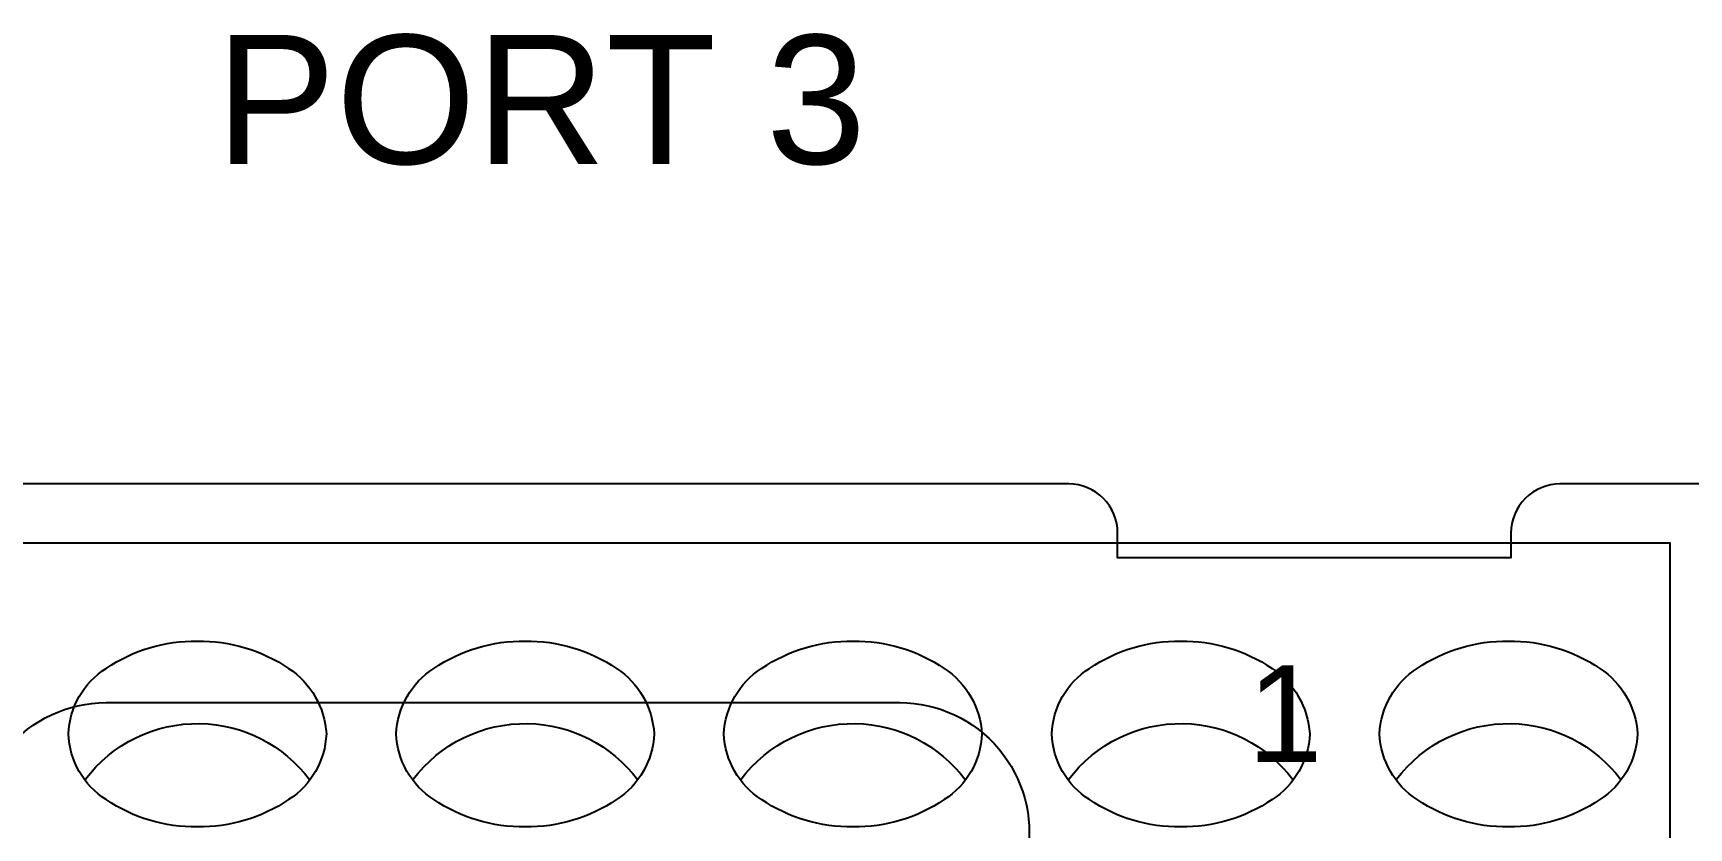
# Model space of a CAD drawing. Extents: x 0.3 to 23.7, y 0.2 to 17.5.
# Drawn here: x 21.384 to 22.394, y 5.777 to 6.262 of the extents above; entities that cross this region are included whole.
import ezdxf
from ezdxf.enums import TextEntityAlignment as Align

# ---------------------------------------------------------------- set-up
doc = ezdxf.new("R2010")
doc.units = 0
doc.header["$MEASUREMENT"] = 0
for name, color, linetype in [('2_01__0-__EMPTY', 7, 'CONTINUOUS'), ('2_02__A-__SERIAL_COMMUNICA', 7, 'CONTINUOUS'), ('2_03__1-___4__DI_-__4__DO_', 7, 'CONTINUOUS'), ('2_04__B-___4__DI_-__4__DO_', 7, 'CONTINUOUS'), ('2_05__C-___4__DI_-__3__DO_', 7, 'CONTINUOUS'), ('2_06__2X___8__DO__STANDARD', 7, 'CONTINUOUS'), ('2_07__2A___8__DO__STANDARD', 7, 'CONTINUOUS'), ('2_08__2B___8__DO__STANDARD', 7, 'CONTINUOUS'), ('2_09__2C___8__DO__STANDARD', 7, 'CONTINUOUS'), ('2_10__3-___8__DI', 7, 'CONTINUOUS'), ('2_11__5-___8__AI', 7, 'CONTINUOUS'), ('2_12__6-___4__AI_-__4__AO_', 7, 'CONTINUOUS'), ('2_13__D-___14__DI', 7, 'CONTINUOUS'), ('7_00_____DWG', 7, 'CONTINUOUS')]:
    doc.layers.add(name, color=color, linetype=linetype)
doc.styles.add('ARIAL', font='arial.ttf')

msp = doc.modelspace()

# ---------------------------------------------------------------- linework, layer by layer
at = {"layer": '2_01__0-__EMPTY'}
msp.add_lwpolyline([(21.0502, 5.4069), (22.0155, 5.4069, 0.414214), (22.0453, 5.4367), (22.0453, 5.4519), (22.2853, 5.4519), (22.2853, 5.4367, 0.414214), (22.3152, 5.4069), (22.673, 5.4069, 0.414973), (22.7028, 5.4367), (22.7028, 5.957, 0.414973), (22.673, 5.9869), (22.3152, 5.9869, 0.414214), (22.2853, 5.957), (22.2853, 5.9419), (22.0453, 5.9419), (22.0453, 5.957, 0.414214), (22.0155, 5.9869), (21.0502, 5.9869, 0.414214)], format="xyb", dxfattribs=at)
at = {"layer": '2_02__A-__SERIAL_COMMUNICA'}
msp.add_lwpolyline([(21.4281, 5.8535), (21.9124, 5.8535, -0.46318), (21.9903, 5.761), (21.9629, 5.6076, -0.363045), (21.8853, 5.5425), (21.4552, 5.5425, -0.360245), (21.3773, 5.6075), (21.3502, 5.761, -0.463312)], format="xyb", close=True, dxfattribs=at)
at = {"layer": '2_03__1-___4__DI_-__4__DO_'}
msp.add_lwpolyline([(20.7822, 5.9509), (22.3822, 5.9509), (22.3822, 5.3421), (20.7822, 5.3421)], close=True, dxfattribs=at)
for points in [[(21.4051, 5.8344, -0.244062), (21.4281, 5.8744, -0.154167), (21.4838, 5.891, -0.154167), (21.5395, 5.8744, -0.236767), (21.5625, 5.8344, -0.24406), (21.5395, 5.7943, -0.154167), (21.4838, 5.7777, -0.154167), (21.4281, 5.7943, -0.244061)], [(21.6051, 5.8344, -0.244062), (21.6281, 5.8744, -0.154167), (21.6838, 5.891, -0.154167), (21.7395, 5.8744, -0.236767), (21.7625, 5.8344, -0.24406), (21.7395, 5.7943, -0.154167), (21.6838, 5.7777, -0.154167), (21.6281, 5.7943, -0.244061)], [(21.8051, 5.8344, -0.244062), (21.8281, 5.8744, -0.154167), (21.8838, 5.891, -0.154167), (21.9395, 5.8744, -0.236767), (21.9625, 5.8344, -0.24406), (21.9395, 5.7943, -0.154167), (21.8838, 5.7777, -0.154167), (21.8281, 5.7943, -0.244061)], [(22.0051, 5.8344, -0.244062), (22.0281, 5.8744, -0.154167), (22.0838, 5.891, -0.154167), (22.1395, 5.8744, -0.236767), (22.1625, 5.8344, -0.24406), (22.1395, 5.7943, -0.154167), (22.0838, 5.7777, -0.154167), (22.0281, 5.7943, -0.244061)], [(22.2051, 5.8344, -0.244062), (22.2281, 5.8744, -0.154167), (22.2838, 5.891, -0.154167), (22.3395, 5.8744, -0.236767), (22.3625, 5.8344, -0.24406), (22.3395, 5.7943, -0.154167), (22.2838, 5.7777, -0.154167), (22.2281, 5.7943, -0.244061)]]:
    msp.add_lwpolyline(points, format="xyb", close=True, dxfattribs=at)
for points in [[(21.4152, 5.8063, -0.001746), (21.4153, 5.8065, -0.240907), (21.4854, 5.8407, -0.231198), (21.5523, 5.8065, -0.005828), (21.5526, 5.8065)], [(21.6152, 5.8063, -0.001746), (21.6153, 5.8065, -0.240907), (21.6854, 5.8407, -0.231198), (21.7523, 5.8065, -0.005828), (21.7526, 5.8065)], [(21.8152, 5.8063, -0.001746), (21.8153, 5.8065, -0.240907), (21.8854, 5.8407, -0.231198), (21.9523, 5.8065, -0.005828), (21.9526, 5.8065)], [(22.0152, 5.8063, -0.001746), (22.0153, 5.8065, -0.240907), (22.0854, 5.8407, -0.231198), (22.1523, 5.8065, -0.005828), (22.1526, 5.8065)], [(22.2152, 5.8063, -0.001746), (22.2153, 5.8065, -0.240907), (22.2854, 5.8407, -0.231198), (22.3523, 5.8065, -0.005828), (22.3526, 5.8065)]]:
    msp.add_lwpolyline(points, format="xyb", dxfattribs=at)
at = {"layer": '2_04__B-___4__DI_-__4__DO_'}
msp.add_lwpolyline([(20.7822, 5.9509), (22.3822, 5.9509), (22.3822, 5.3421), (20.7822, 5.3421)], close=True, dxfattribs=at)
for points in [[(21.4051, 5.8344, -0.244062), (21.4281, 5.8744, -0.154167), (21.4838, 5.891, -0.154167), (21.5395, 5.8744, -0.236767), (21.5625, 5.8344, -0.24406), (21.5395, 5.7943, -0.154167), (21.4838, 5.7777, -0.154167), (21.4281, 5.7943, -0.244061)], [(21.6051, 5.8344, -0.244062), (21.6281, 5.8744, -0.154167), (21.6838, 5.891, -0.154167), (21.7395, 5.8744, -0.236767), (21.7625, 5.8344, -0.24406), (21.7395, 5.7943, -0.154167), (21.6838, 5.7777, -0.154167), (21.6281, 5.7943, -0.244061)], [(21.8051, 5.8344, -0.244062), (21.8281, 5.8744, -0.154167), (21.8838, 5.891, -0.154167), (21.9395, 5.8744, -0.236767), (21.9625, 5.8344, -0.24406), (21.9395, 5.7943, -0.154167), (21.8838, 5.7777, -0.154167), (21.8281, 5.7943, -0.244061)], [(22.0051, 5.8344, -0.244062), (22.0281, 5.8744, -0.154167), (22.0838, 5.891, -0.154167), (22.1395, 5.8744, -0.236767), (22.1625, 5.8344, -0.24406), (22.1395, 5.7943, -0.154167), (22.0838, 5.7777, -0.154167), (22.0281, 5.7943, -0.244061)], [(22.2051, 5.8344, -0.244062), (22.2281, 5.8744, -0.154167), (22.2838, 5.891, -0.154167), (22.3395, 5.8744, -0.236767), (22.3625, 5.8344, -0.24406), (22.3395, 5.7943, -0.154167), (22.2838, 5.7777, -0.154167), (22.2281, 5.7943, -0.244061)]]:
    msp.add_lwpolyline(points, format="xyb", close=True, dxfattribs=at)
for points in [[(21.4152, 5.8063, -0.001746), (21.4153, 5.8065, -0.240907), (21.4854, 5.8407, -0.231198), (21.5523, 5.8065, -0.005828), (21.5526, 5.8065)], [(21.6152, 5.8063, -0.001746), (21.6153, 5.8065, -0.240907), (21.6854, 5.8407, -0.231198), (21.7523, 5.8065, -0.005828), (21.7526, 5.8065)], [(21.8152, 5.8063, -0.001746), (21.8153, 5.8065, -0.240907), (21.8854, 5.8407, -0.231198), (21.9523, 5.8065, -0.005828), (21.9526, 5.8065)], [(22.0152, 5.8063, -0.001746), (22.0153, 5.8065, -0.240907), (22.0854, 5.8407, -0.231198), (22.1523, 5.8065, -0.005828), (22.1526, 5.8065)], [(22.2152, 5.8063, -0.001746), (22.2153, 5.8065, -0.240907), (22.2854, 5.8407, -0.231198), (22.3523, 5.8065, -0.005828), (22.3526, 5.8065)]]:
    msp.add_lwpolyline(points, format="xyb", dxfattribs=at)
at = {"layer": '2_05__C-___4__DI_-__3__DO_'}
msp.add_lwpolyline([(20.7822, 5.9509), (22.3822, 5.9509), (22.3822, 5.3421), (20.7822, 5.3421)], close=True, dxfattribs=at)
for points in [[(21.4051, 5.8344, -0.244062), (21.4281, 5.8744, -0.154167), (21.4838, 5.891, -0.154167), (21.5395, 5.8744, -0.236767), (21.5625, 5.8344, -0.24406), (21.5395, 5.7943, -0.154167), (21.4838, 5.7777, -0.154167), (21.4281, 5.7943, -0.244061)], [(21.6051, 5.8344, -0.244062), (21.6281, 5.8744, -0.154167), (21.6838, 5.891, -0.154167), (21.7395, 5.8744, -0.236767), (21.7625, 5.8344, -0.24406), (21.7395, 5.7943, -0.154167), (21.6838, 5.7777, -0.154167), (21.6281, 5.7943, -0.244061)], [(21.8051, 5.8344, -0.244062), (21.8281, 5.8744, -0.154167), (21.8838, 5.891, -0.154167), (21.9395, 5.8744, -0.236767), (21.9625, 5.8344, -0.24406), (21.9395, 5.7943, -0.154167), (21.8838, 5.7777, -0.154167), (21.8281, 5.7943, -0.244061)], [(22.0051, 5.8344, -0.244062), (22.0281, 5.8744, -0.154167), (22.0838, 5.891, -0.154167), (22.1395, 5.8744, -0.236767), (22.1625, 5.8344, -0.24406), (22.1395, 5.7943, -0.154167), (22.0838, 5.7777, -0.154167), (22.0281, 5.7943, -0.244061)], [(22.2051, 5.8344, -0.244062), (22.2281, 5.8744, -0.154167), (22.2838, 5.891, -0.154167), (22.3395, 5.8744, -0.236767), (22.3625, 5.8344, -0.24406), (22.3395, 5.7943, -0.154167), (22.2838, 5.7777, -0.154167), (22.2281, 5.7943, -0.244061)]]:
    msp.add_lwpolyline(points, format="xyb", close=True, dxfattribs=at)
for points in [[(21.4152, 5.8063, -0.001746), (21.4153, 5.8065, -0.240907), (21.4854, 5.8407, -0.231198), (21.5523, 5.8065, -0.005828), (21.5526, 5.8065)], [(21.6152, 5.8063, -0.001746), (21.6153, 5.8065, -0.240907), (21.6854, 5.8407, -0.231198), (21.7523, 5.8065, -0.005828), (21.7526, 5.8065)], [(21.8152, 5.8063, -0.001746), (21.8153, 5.8065, -0.240907), (21.8854, 5.8407, -0.231198), (21.9523, 5.8065, -0.005828), (21.9526, 5.8065)], [(22.0152, 5.8063, -0.001746), (22.0153, 5.8065, -0.240907), (22.0854, 5.8407, -0.231198), (22.1523, 5.8065, -0.005828), (22.1526, 5.8065)], [(22.2152, 5.8063, -0.001746), (22.2153, 5.8065, -0.240907), (22.2854, 5.8407, -0.231198), (22.3523, 5.8065, -0.005828), (22.3526, 5.8065)]]:
    msp.add_lwpolyline(points, format="xyb", dxfattribs=at)
at = {"layer": '2_06__2X___8__DO__STANDARD'}
msp.add_lwpolyline([(20.7822, 5.9509), (22.3822, 5.9509), (22.3822, 5.3421), (20.7822, 5.3421)], close=True, dxfattribs=at)
for points in [[(21.4051, 5.8344, -0.244062), (21.4281, 5.8744, -0.154167), (21.4838, 5.891, -0.154167), (21.5395, 5.8744, -0.236767), (21.5625, 5.8344, -0.24406), (21.5395, 5.7943, -0.154167), (21.4838, 5.7777, -0.154167), (21.4281, 5.7943, -0.244061)], [(21.6051, 5.8344, -0.244062), (21.6281, 5.8744, -0.154167), (21.6838, 5.891, -0.154167), (21.7395, 5.8744, -0.236767), (21.7625, 5.8344, -0.24406), (21.7395, 5.7943, -0.154167), (21.6838, 5.7777, -0.154167), (21.6281, 5.7943, -0.244061)], [(21.8051, 5.8344, -0.244062), (21.8281, 5.8744, -0.154167), (21.8838, 5.891, -0.154167), (21.9395, 5.8744, -0.236767), (21.9625, 5.8344, -0.24406), (21.9395, 5.7943, -0.154167), (21.8838, 5.7777, -0.154167), (21.8281, 5.7943, -0.244061)], [(22.0051, 5.8344, -0.244062), (22.0281, 5.8744, -0.154167), (22.0838, 5.891, -0.154167), (22.1395, 5.8744, -0.236767), (22.1625, 5.8344, -0.24406), (22.1395, 5.7943, -0.154167), (22.0838, 5.7777, -0.154167), (22.0281, 5.7943, -0.244061)], [(22.2051, 5.8344, -0.244062), (22.2281, 5.8744, -0.154167), (22.2838, 5.891, -0.154167), (22.3395, 5.8744, -0.236767), (22.3625, 5.8344, -0.24406), (22.3395, 5.7943, -0.154167), (22.2838, 5.7777, -0.154167), (22.2281, 5.7943, -0.244061)]]:
    msp.add_lwpolyline(points, format="xyb", close=True, dxfattribs=at)
for points in [[(21.4152, 5.8063, -0.001746), (21.4153, 5.8065, -0.240907), (21.4854, 5.8407, -0.231198), (21.5523, 5.8065, -0.005828), (21.5526, 5.8065)], [(21.6152, 5.8063, -0.001746), (21.6153, 5.8065, -0.240907), (21.6854, 5.8407, -0.231198), (21.7523, 5.8065, -0.005828), (21.7526, 5.8065)], [(21.8152, 5.8063, -0.001746), (21.8153, 5.8065, -0.240907), (21.8854, 5.8407, -0.231198), (21.9523, 5.8065, -0.005828), (21.9526, 5.8065)], [(22.0152, 5.8063, -0.001746), (22.0153, 5.8065, -0.240907), (22.0854, 5.8407, -0.231198), (22.1523, 5.8065, -0.005828), (22.1526, 5.8065)], [(22.2152, 5.8063, -0.001746), (22.2153, 5.8065, -0.240907), (22.2854, 5.8407, -0.231198), (22.3523, 5.8065, -0.005828), (22.3526, 5.8065)]]:
    msp.add_lwpolyline(points, format="xyb", dxfattribs=at)
at = {"layer": '2_07__2A___8__DO__STANDARD'}
msp.add_lwpolyline([(20.7822, 5.9509), (22.3822, 5.9509), (22.3822, 5.3421), (20.7822, 5.3421)], close=True, dxfattribs=at)
for points in [[(21.4051, 5.8344, -0.244062), (21.4281, 5.8744, -0.154167), (21.4838, 5.891, -0.154167), (21.5395, 5.8744, -0.236767), (21.5625, 5.8344, -0.24406), (21.5395, 5.7943, -0.154167), (21.4838, 5.7777, -0.154167), (21.4281, 5.7943, -0.244061)], [(21.6051, 5.8344, -0.244062), (21.6281, 5.8744, -0.154167), (21.6838, 5.891, -0.154167), (21.7395, 5.8744, -0.236767), (21.7625, 5.8344, -0.24406), (21.7395, 5.7943, -0.154167), (21.6838, 5.7777, -0.154167), (21.6281, 5.7943, -0.244061)], [(21.8051, 5.8344, -0.244062), (21.8281, 5.8744, -0.154167), (21.8838, 5.891, -0.154167), (21.9395, 5.8744, -0.236767), (21.9625, 5.8344, -0.24406), (21.9395, 5.7943, -0.154167), (21.8838, 5.7777, -0.154167), (21.8281, 5.7943, -0.244061)], [(22.0051, 5.8344, -0.244062), (22.0281, 5.8744, -0.154167), (22.0838, 5.891, -0.154167), (22.1395, 5.8744, -0.236767), (22.1625, 5.8344, -0.24406), (22.1395, 5.7943, -0.154167), (22.0838, 5.7777, -0.154167), (22.0281, 5.7943, -0.244061)], [(22.2051, 5.8344, -0.244062), (22.2281, 5.8744, -0.154167), (22.2838, 5.891, -0.154167), (22.3395, 5.8744, -0.236767), (22.3625, 5.8344, -0.24406), (22.3395, 5.7943, -0.154167), (22.2838, 5.7777, -0.154167), (22.2281, 5.7943, -0.244061)]]:
    msp.add_lwpolyline(points, format="xyb", close=True, dxfattribs=at)
for points in [[(21.4152, 5.8063, -0.001746), (21.4153, 5.8065, -0.240907), (21.4854, 5.8407, -0.231198), (21.5523, 5.8065, -0.005828), (21.5526, 5.8065)], [(21.6152, 5.8063, -0.001746), (21.6153, 5.8065, -0.240907), (21.6854, 5.8407, -0.231198), (21.7523, 5.8065, -0.005828), (21.7526, 5.8065)], [(21.8152, 5.8063, -0.001746), (21.8153, 5.8065, -0.240907), (21.8854, 5.8407, -0.231198), (21.9523, 5.8065, -0.005828), (21.9526, 5.8065)], [(22.0152, 5.8063, -0.001746), (22.0153, 5.8065, -0.240907), (22.0854, 5.8407, -0.231198), (22.1523, 5.8065, -0.005828), (22.1526, 5.8065)], [(22.2152, 5.8063, -0.001746), (22.2153, 5.8065, -0.240907), (22.2854, 5.8407, -0.231198), (22.3523, 5.8065, -0.005828), (22.3526, 5.8065)]]:
    msp.add_lwpolyline(points, format="xyb", dxfattribs=at)
at = {"layer": '2_08__2B___8__DO__STANDARD'}
msp.add_lwpolyline([(20.7822, 5.9509), (22.3822, 5.9509), (22.3822, 5.3421), (20.7822, 5.3421)], close=True, dxfattribs=at)
for points in [[(21.4051, 5.8344, -0.244062), (21.4281, 5.8744, -0.154167), (21.4838, 5.891, -0.154167), (21.5395, 5.8744, -0.236767), (21.5625, 5.8344, -0.24406), (21.5395, 5.7943, -0.154167), (21.4838, 5.7777, -0.154167), (21.4281, 5.7943, -0.244061)], [(21.6051, 5.8344, -0.244062), (21.6281, 5.8744, -0.154167), (21.6838, 5.891, -0.154167), (21.7395, 5.8744, -0.236767), (21.7625, 5.8344, -0.24406), (21.7395, 5.7943, -0.154167), (21.6838, 5.7777, -0.154167), (21.6281, 5.7943, -0.244061)], [(21.8051, 5.8344, -0.244062), (21.8281, 5.8744, -0.154167), (21.8838, 5.891, -0.154167), (21.9395, 5.8744, -0.236767), (21.9625, 5.8344, -0.24406), (21.9395, 5.7943, -0.154167), (21.8838, 5.7777, -0.154167), (21.8281, 5.7943, -0.244061)], [(22.0051, 5.8344, -0.244062), (22.0281, 5.8744, -0.154167), (22.0838, 5.891, -0.154167), (22.1395, 5.8744, -0.236767), (22.1625, 5.8344, -0.24406), (22.1395, 5.7943, -0.154167), (22.0838, 5.7777, -0.154167), (22.0281, 5.7943, -0.244061)], [(22.2051, 5.8344, -0.244062), (22.2281, 5.8744, -0.154167), (22.2838, 5.891, -0.154167), (22.3395, 5.8744, -0.236767), (22.3625, 5.8344, -0.24406), (22.3395, 5.7943, -0.154167), (22.2838, 5.7777, -0.154167), (22.2281, 5.7943, -0.244061)]]:
    msp.add_lwpolyline(points, format="xyb", close=True, dxfattribs=at)
for points in [[(21.4152, 5.8063, -0.001746), (21.4153, 5.8065, -0.240907), (21.4854, 5.8407, -0.231198), (21.5523, 5.8065, -0.005828), (21.5526, 5.8065)], [(21.6152, 5.8063, -0.001746), (21.6153, 5.8065, -0.240907), (21.6854, 5.8407, -0.231198), (21.7523, 5.8065, -0.005828), (21.7526, 5.8065)], [(21.8152, 5.8063, -0.001746), (21.8153, 5.8065, -0.240907), (21.8854, 5.8407, -0.231198), (21.9523, 5.8065, -0.005828), (21.9526, 5.8065)], [(22.0152, 5.8063, -0.001746), (22.0153, 5.8065, -0.240907), (22.0854, 5.8407, -0.231198), (22.1523, 5.8065, -0.005828), (22.1526, 5.8065)], [(22.2152, 5.8063, -0.001746), (22.2153, 5.8065, -0.240907), (22.2854, 5.8407, -0.231198), (22.3523, 5.8065, -0.005828), (22.3526, 5.8065)]]:
    msp.add_lwpolyline(points, format="xyb", dxfattribs=at)
at = {"layer": '2_09__2C___8__DO__STANDARD'}
msp.add_lwpolyline([(20.7822, 5.9509), (22.3822, 5.9509), (22.3822, 5.3421), (20.7822, 5.3421)], close=True, dxfattribs=at)
for points in [[(21.4051, 5.8344, -0.244062), (21.4281, 5.8744, -0.154167), (21.4838, 5.891, -0.154167), (21.5395, 5.8744, -0.236767), (21.5625, 5.8344, -0.24406), (21.5395, 5.7943, -0.154167), (21.4838, 5.7777, -0.154167), (21.4281, 5.7943, -0.244061)], [(21.6051, 5.8344, -0.244062), (21.6281, 5.8744, -0.154167), (21.6838, 5.891, -0.154167), (21.7395, 5.8744, -0.236767), (21.7625, 5.8344, -0.24406), (21.7395, 5.7943, -0.154167), (21.6838, 5.7777, -0.154167), (21.6281, 5.7943, -0.244061)], [(21.8051, 5.8344, -0.244062), (21.8281, 5.8744, -0.154167), (21.8838, 5.891, -0.154167), (21.9395, 5.8744, -0.236767), (21.9625, 5.8344, -0.24406), (21.9395, 5.7943, -0.154167), (21.8838, 5.7777, -0.154167), (21.8281, 5.7943, -0.244061)], [(22.0051, 5.8344, -0.244062), (22.0281, 5.8744, -0.154167), (22.0838, 5.891, -0.154167), (22.1395, 5.8744, -0.236767), (22.1625, 5.8344, -0.24406), (22.1395, 5.7943, -0.154167), (22.0838, 5.7777, -0.154167), (22.0281, 5.7943, -0.244061)], [(22.2051, 5.8344, -0.244062), (22.2281, 5.8744, -0.154167), (22.2838, 5.891, -0.154167), (22.3395, 5.8744, -0.236767), (22.3625, 5.8344, -0.24406), (22.3395, 5.7943, -0.154167), (22.2838, 5.7777, -0.154167), (22.2281, 5.7943, -0.244061)]]:
    msp.add_lwpolyline(points, format="xyb", close=True, dxfattribs=at)
for points in [[(21.4152, 5.8063, -0.001746), (21.4153, 5.8065, -0.240907), (21.4854, 5.8407, -0.231198), (21.5523, 5.8065, -0.005828), (21.5526, 5.8065)], [(21.6152, 5.8063, -0.001746), (21.6153, 5.8065, -0.240907), (21.6854, 5.8407, -0.231198), (21.7523, 5.8065, -0.005828), (21.7526, 5.8065)], [(21.8152, 5.8063, -0.001746), (21.8153, 5.8065, -0.240907), (21.8854, 5.8407, -0.231198), (21.9523, 5.8065, -0.005828), (21.9526, 5.8065)], [(22.0152, 5.8063, -0.001746), (22.0153, 5.8065, -0.240907), (22.0854, 5.8407, -0.231198), (22.1523, 5.8065, -0.005828), (22.1526, 5.8065)], [(22.2152, 5.8063, -0.001746), (22.2153, 5.8065, -0.240907), (22.2854, 5.8407, -0.231198), (22.3523, 5.8065, -0.005828), (22.3526, 5.8065)]]:
    msp.add_lwpolyline(points, format="xyb", dxfattribs=at)
at = {"layer": '2_10__3-___8__DI'}
msp.add_lwpolyline([(20.7822, 5.9509), (22.3822, 5.9509), (22.3822, 5.3421), (20.7822, 5.3421)], close=True, dxfattribs=at)
for points in [[(21.4051, 5.8344, -0.244062), (21.4281, 5.8744, -0.154167), (21.4838, 5.891, -0.154167), (21.5395, 5.8744, -0.236767), (21.5625, 5.8344, -0.24406), (21.5395, 5.7943, -0.154167), (21.4838, 5.7777, -0.154167), (21.4281, 5.7943, -0.244061)], [(21.6051, 5.8344, -0.244062), (21.6281, 5.8744, -0.154167), (21.6838, 5.891, -0.154167), (21.7395, 5.8744, -0.236767), (21.7625, 5.8344, -0.24406), (21.7395, 5.7943, -0.154167), (21.6838, 5.7777, -0.154167), (21.6281, 5.7943, -0.244061)], [(21.8051, 5.8344, -0.244062), (21.8281, 5.8744, -0.154167), (21.8838, 5.891, -0.154167), (21.9395, 5.8744, -0.236767), (21.9625, 5.8344, -0.24406), (21.9395, 5.7943, -0.154167), (21.8838, 5.7777, -0.154167), (21.8281, 5.7943, -0.244061)], [(22.0051, 5.8344, -0.244062), (22.0281, 5.8744, -0.154167), (22.0838, 5.891, -0.154167), (22.1395, 5.8744, -0.236767), (22.1625, 5.8344, -0.24406), (22.1395, 5.7943, -0.154167), (22.0838, 5.7777, -0.154167), (22.0281, 5.7943, -0.244061)], [(22.2051, 5.8344, -0.244062), (22.2281, 5.8744, -0.154167), (22.2838, 5.891, -0.154167), (22.3395, 5.8744, -0.236767), (22.3625, 5.8344, -0.24406), (22.3395, 5.7943, -0.154167), (22.2838, 5.7777, -0.154167), (22.2281, 5.7943, -0.244061)]]:
    msp.add_lwpolyline(points, format="xyb", close=True, dxfattribs=at)
for points in [[(21.4152, 5.8063, -0.001746), (21.4153, 5.8065, -0.240907), (21.4854, 5.8407, -0.231198), (21.5523, 5.8065, -0.005828), (21.5526, 5.8065)], [(21.6152, 5.8063, -0.001746), (21.6153, 5.8065, -0.240907), (21.6854, 5.8407, -0.231198), (21.7523, 5.8065, -0.005828), (21.7526, 5.8065)], [(21.8152, 5.8063, -0.001746), (21.8153, 5.8065, -0.240907), (21.8854, 5.8407, -0.231198), (21.9523, 5.8065, -0.005828), (21.9526, 5.8065)], [(22.0152, 5.8063, -0.001746), (22.0153, 5.8065, -0.240907), (22.0854, 5.8407, -0.231198), (22.1523, 5.8065, -0.005828), (22.1526, 5.8065)], [(22.2152, 5.8063, -0.001746), (22.2153, 5.8065, -0.240907), (22.2854, 5.8407, -0.231198), (22.3523, 5.8065, -0.005828), (22.3526, 5.8065)]]:
    msp.add_lwpolyline(points, format="xyb", dxfattribs=at)
at = {"layer": '2_11__5-___8__AI'}
msp.add_lwpolyline([(20.7822, 5.9509), (22.3822, 5.9509), (22.3822, 5.3421), (20.7822, 5.3421)], close=True, dxfattribs=at)
for points in [[(21.4051, 5.8344, -0.244062), (21.4281, 5.8744, -0.154167), (21.4838, 5.891, -0.154167), (21.5395, 5.8744, -0.236767), (21.5625, 5.8344, -0.24406), (21.5395, 5.7943, -0.154167), (21.4838, 5.7777, -0.154167), (21.4281, 5.7943, -0.244061)], [(21.6051, 5.8344, -0.244062), (21.6281, 5.8744, -0.154167), (21.6838, 5.891, -0.154167), (21.7395, 5.8744, -0.236767), (21.7625, 5.8344, -0.24406), (21.7395, 5.7943, -0.154167), (21.6838, 5.7777, -0.154167), (21.6281, 5.7943, -0.244061)], [(21.8051, 5.8344, -0.244062), (21.8281, 5.8744, -0.154167), (21.8838, 5.891, -0.154167), (21.9395, 5.8744, -0.236767), (21.9625, 5.8344, -0.24406), (21.9395, 5.7943, -0.154167), (21.8838, 5.7777, -0.154167), (21.8281, 5.7943, -0.244061)], [(22.0051, 5.8344, -0.244062), (22.0281, 5.8744, -0.154167), (22.0838, 5.891, -0.154167), (22.1395, 5.8744, -0.236767), (22.1625, 5.8344, -0.24406), (22.1395, 5.7943, -0.154167), (22.0838, 5.7777, -0.154167), (22.0281, 5.7943, -0.244061)], [(22.2051, 5.8344, -0.244062), (22.2281, 5.8744, -0.154167), (22.2838, 5.891, -0.154167), (22.3395, 5.8744, -0.236767), (22.3625, 5.8344, -0.24406), (22.3395, 5.7943, -0.154167), (22.2838, 5.7777, -0.154167), (22.2281, 5.7943, -0.244061)]]:
    msp.add_lwpolyline(points, format="xyb", close=True, dxfattribs=at)
for points in [[(21.4152, 5.8063, -0.001746), (21.4153, 5.8065, -0.240907), (21.4854, 5.8407, -0.231198), (21.5523, 5.8065, -0.005828), (21.5526, 5.8065)], [(21.6152, 5.8063, -0.001746), (21.6153, 5.8065, -0.240907), (21.6854, 5.8407, -0.231198), (21.7523, 5.8065, -0.005828), (21.7526, 5.8065)], [(21.8152, 5.8063, -0.001746), (21.8153, 5.8065, -0.240907), (21.8854, 5.8407, -0.231198), (21.9523, 5.8065, -0.005828), (21.9526, 5.8065)], [(22.0152, 5.8063, -0.001746), (22.0153, 5.8065, -0.240907), (22.0854, 5.8407, -0.231198), (22.1523, 5.8065, -0.005828), (22.1526, 5.8065)], [(22.2152, 5.8063, -0.001746), (22.2153, 5.8065, -0.240907), (22.2854, 5.8407, -0.231198), (22.3523, 5.8065, -0.005828), (22.3526, 5.8065)]]:
    msp.add_lwpolyline(points, format="xyb", dxfattribs=at)
at = {"layer": '2_12__6-___4__AI_-__4__AO_'}
msp.add_lwpolyline([(20.7822, 5.9509), (22.3822, 5.9509), (22.3822, 5.3421), (20.7822, 5.3421)], close=True, dxfattribs=at)
for points in [[(21.4051, 5.8344, -0.244062), (21.4281, 5.8744, -0.154167), (21.4838, 5.891, -0.154167), (21.5395, 5.8744, -0.236767), (21.5625, 5.8344, -0.24406), (21.5395, 5.7943, -0.154167), (21.4838, 5.7777, -0.154167), (21.4281, 5.7943, -0.244061)], [(21.6051, 5.8344, -0.244062), (21.6281, 5.8744, -0.154167), (21.6838, 5.891, -0.154167), (21.7395, 5.8744, -0.236767), (21.7625, 5.8344, -0.24406), (21.7395, 5.7943, -0.154167), (21.6838, 5.7777, -0.154167), (21.6281, 5.7943, -0.244061)], [(21.8051, 5.8344, -0.244062), (21.8281, 5.8744, -0.154167), (21.8838, 5.891, -0.154167), (21.9395, 5.8744, -0.236767), (21.9625, 5.8344, -0.24406), (21.9395, 5.7943, -0.154167), (21.8838, 5.7777, -0.154167), (21.8281, 5.7943, -0.244061)], [(22.0051, 5.8344, -0.244062), (22.0281, 5.8744, -0.154167), (22.0838, 5.891, -0.154167), (22.1395, 5.8744, -0.236767), (22.1625, 5.8344, -0.24406), (22.1395, 5.7943, -0.154167), (22.0838, 5.7777, -0.154167), (22.0281, 5.7943, -0.244061)], [(22.2051, 5.8344, -0.244062), (22.2281, 5.8744, -0.154167), (22.2838, 5.891, -0.154167), (22.3395, 5.8744, -0.236767), (22.3625, 5.8344, -0.24406), (22.3395, 5.7943, -0.154167), (22.2838, 5.7777, -0.154167), (22.2281, 5.7943, -0.244061)]]:
    msp.add_lwpolyline(points, format="xyb", close=True, dxfattribs=at)
for points in [[(21.4152, 5.8063, -0.001746), (21.4153, 5.8065, -0.240907), (21.4854, 5.8407, -0.231198), (21.5523, 5.8065, -0.005828), (21.5526, 5.8065)], [(21.6152, 5.8063, -0.001746), (21.6153, 5.8065, -0.240907), (21.6854, 5.8407, -0.231198), (21.7523, 5.8065, -0.005828), (21.7526, 5.8065)], [(21.8152, 5.8063, -0.001746), (21.8153, 5.8065, -0.240907), (21.8854, 5.8407, -0.231198), (21.9523, 5.8065, -0.005828), (21.9526, 5.8065)], [(22.0152, 5.8063, -0.001746), (22.0153, 5.8065, -0.240907), (22.0854, 5.8407, -0.231198), (22.1523, 5.8065, -0.005828), (22.1526, 5.8065)], [(22.2152, 5.8063, -0.001746), (22.2153, 5.8065, -0.240907), (22.2854, 5.8407, -0.231198), (22.3523, 5.8065, -0.005828), (22.3526, 5.8065)]]:
    msp.add_lwpolyline(points, format="xyb", dxfattribs=at)
at = {"layer": '2_13__D-___14__DI'}
msp.add_lwpolyline([(20.7822, 5.9509), (22.3822, 5.9509), (22.3822, 5.3421), (20.7822, 5.3421)], close=True, dxfattribs=at)
for points in [[(21.4051, 5.8344, -0.244062), (21.4281, 5.8744, -0.154167), (21.4838, 5.891, -0.154167), (21.5395, 5.8744, -0.236767), (21.5625, 5.8344, -0.24406), (21.5395, 5.7943, -0.154167), (21.4838, 5.7777, -0.154167), (21.4281, 5.7943, -0.244061)], [(21.6051, 5.8344, -0.244062), (21.6281, 5.8744, -0.154167), (21.6838, 5.891, -0.154167), (21.7395, 5.8744, -0.236767), (21.7625, 5.8344, -0.24406), (21.7395, 5.7943, -0.154167), (21.6838, 5.7777, -0.154167), (21.6281, 5.7943, -0.244061)], [(21.8051, 5.8344, -0.244062), (21.8281, 5.8744, -0.154167), (21.8838, 5.891, -0.154167), (21.9395, 5.8744, -0.236767), (21.9625, 5.8344, -0.24406), (21.9395, 5.7943, -0.154167), (21.8838, 5.7777, -0.154167), (21.8281, 5.7943, -0.244061)], [(22.0051, 5.8344, -0.244062), (22.0281, 5.8744, -0.154167), (22.0838, 5.891, -0.154167), (22.1395, 5.8744, -0.236767), (22.1625, 5.8344, -0.24406), (22.1395, 5.7943, -0.154167), (22.0838, 5.7777, -0.154167), (22.0281, 5.7943, -0.244061)], [(22.2051, 5.8344, -0.244062), (22.2281, 5.8744, -0.154167), (22.2838, 5.891, -0.154167), (22.3395, 5.8744, -0.236767), (22.3625, 5.8344, -0.24406), (22.3395, 5.7943, -0.154167), (22.2838, 5.7777, -0.154167), (22.2281, 5.7943, -0.244061)]]:
    msp.add_lwpolyline(points, format="xyb", close=True, dxfattribs=at)
for points in [[(21.4152, 5.8063, -0.001746), (21.4153, 5.8065, -0.240907), (21.4854, 5.8407, -0.231198), (21.5523, 5.8065, -0.005828), (21.5526, 5.8065)], [(21.6152, 5.8063, -0.001746), (21.6153, 5.8065, -0.240907), (21.6854, 5.8407, -0.231198), (21.7523, 5.8065, -0.005828), (21.7526, 5.8065)], [(21.8152, 5.8063, -0.001746), (21.8153, 5.8065, -0.240907), (21.8854, 5.8407, -0.231198), (21.9523, 5.8065, -0.005828), (21.9526, 5.8065)], [(22.0152, 5.8063, -0.001746), (22.0153, 5.8065, -0.240907), (22.0854, 5.8407, -0.231198), (22.1523, 5.8065, -0.005828), (22.1526, 5.8065)], [(22.2152, 5.8063, -0.001746), (22.2153, 5.8065, -0.240907), (22.2854, 5.8407, -0.231198), (22.3523, 5.8065, -0.005828), (22.3526, 5.8065)]]:
    msp.add_lwpolyline(points, format="xyb", dxfattribs=at)

# ---------------------------------------------------------------- texts
at = {"layer": '2_02__A-__SERIAL_COMMUNICA', "style": 'ARIAL'}
msp.add_text('1', height=0.059, dxfattribs=at).set_placement((22.1474, 5.8173), align=Align.CENTER)
at = {"layer": '7_00_____DWG', "style": 'ARIAL'}
msp.add_text('PORT 3', height=0.07867, dxfattribs=at).set_placement((21.495, 6.1822))

doc.saveas('drawing.dxf')
